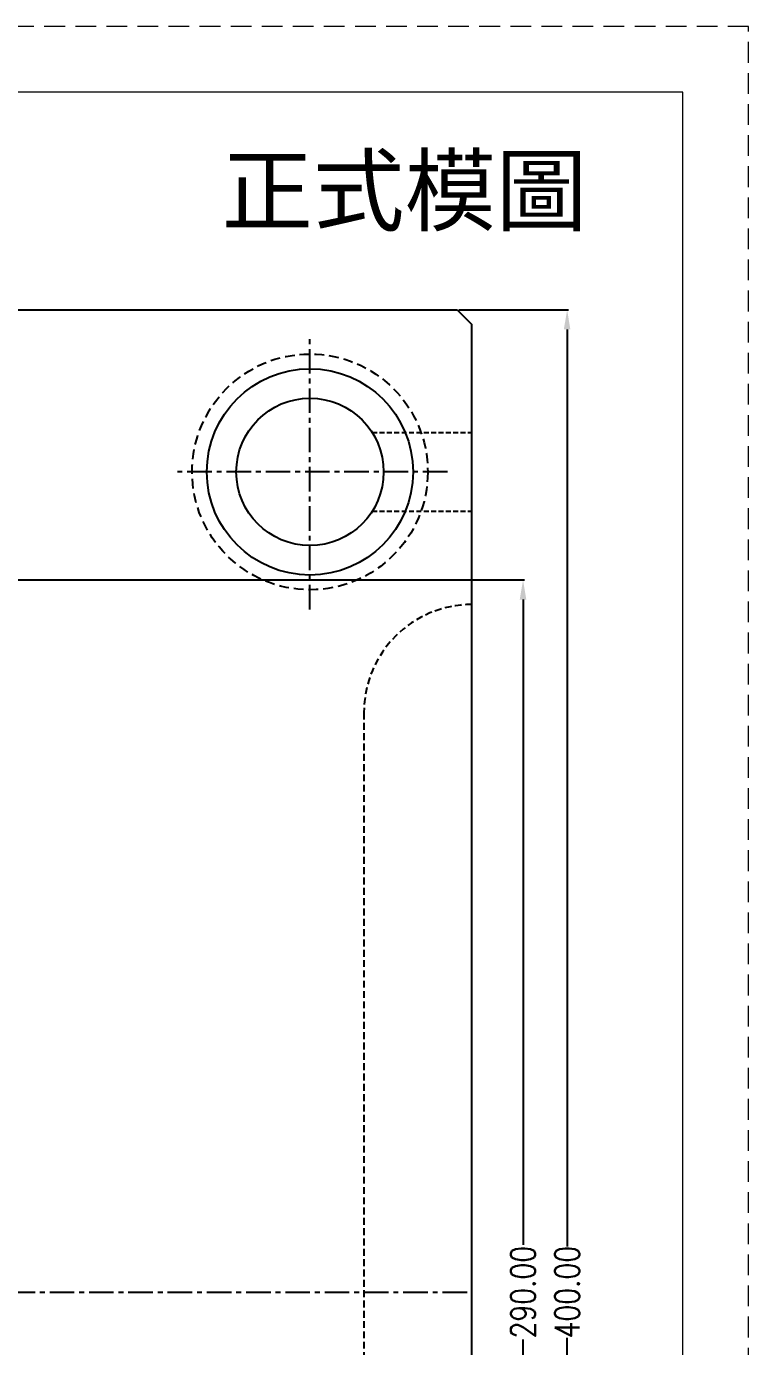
# Model space of a CAD drawing. Header units: millimetres. Extents: x 27275 to 28529, y -21406 to -20519.
# Drawn here: x 28381.9 to 28529, y -20787.4 to -20518.6 of the extents above; entities that cross this region are included whole.
import ezdxf

# ---------------------------------------------------------------- set-up
doc = ezdxf.new("R2010")
doc.units = ezdxf.units.MM
doc.header["$LTSCALE"] = 8
for name, pattern in [('CENTER', [2, 1.25, -0.25, 0.25, -0.25]), ('DASHED', [0.75, 0.5, -0.25]), ('HIDDEN', [0.375, 0.25, -0.125])]:
    doc.linetypes.add(name, pattern=pattern)
doc.layers.get('DEFPOINTS').update_dxf_attribs({"color": 6})
for name, color, linetype in [('A', 7, 'Continuous'), ('cen', 1, 'CENTER'), ('CL', 1, 'Continuous'), ('hidden', 4, 'HIDDEN')]:
    doc.layers.add(name, color=color, linetype=linetype)
doc.layers.add('dim', color=3, linetype='Continuous', lineweight=15)
doc.layers.add('MBOM-ASSIS-LAYER', color=71, linetype='Continuous', lineweight=9)
doc.styles.get("Standard").update_dxf_attribs({"font": 'txt.shx', "width": 0.8, "bigfont": 'chineset.shx'})
doc.styles.add('style1', font='mingliu.ttc', dxfattribs={"width": 0.75})
doc.dimstyles.new('ISO-25', dxfattribs={"dimtxt": 5, "dimasz": 4, "dimexe": 0.3, "dimexo": 0.3, "dimtad": 0, "dimzin": 1, "dimdsep": 46, "dimtxsty": 'Standard', "dimcen": 0, "dimclrd": 3, "dimclre": 3, "dimclrt": 3, "dimazin": 0, "dimtfac": 1, "dimtofl": 0, "dimtmove": 0, "dimatfit": 0, "dimfxl": 0, "dimarcsym": 0})

# ---------------------------------------------------------------- blocks, each defined once
blk = doc.blocks.new('*D26270')
at = {"layer": 'DEFPOINTS', "color": 0}
for p in [(28469.64, -20576.29), (28492.03, -20576.29), (28469.64, -20976.29)]:
    blk.add_point(p, dxfattribs=at)
at = {"layer": 'dim', "color": 3, "lineweight": -2}
for p, q in [((28469.94, -20576.29), (28492.33, -20576.29)), ((28492.03, -20580.29), (28492.03, -20766.99)), ((28492.03, -20972.29), (28492.03, -20785.58)), ((28469.94, -20976.29), (28492.33, -20976.29))]:
    blk.add_line(p, q, dxfattribs=at)
at = {"layer": 'dim', "color": 3}
for points in [[(28492.69, -20580.29), (28491.36, -20580.29), (28492.03, -20576.29)], [(28491.36, -20972.29), (28492.69, -20972.29), (28492.03, -20976.29)]]:
    blk.add_solid(points, dxfattribs=at)
at = {"layer": 'dim', "color": 3, "insert": (28492.03, -20776.29), "char_height": 5, "attachment_point": 5, "rotation": 90}
blk.add_mtext('400.00', dxfattribs=at)
blk = doc.blocks.new('*D26272')
at = {"layer": 'DEFPOINTS', "color": 0}
for p in [(28368.64, -20631.29), (28483.05, -20631.29), (28368.64, -20921.29)]:
    blk.add_point(p, dxfattribs=at)
at = {"layer": 'dim', "color": 3, "lineweight": -2}
for p, q in [((28368.94, -20631.29), (28483.35, -20631.29)), ((28483.05, -20635.29), (28483.05, -20766.66)), ((28483.05, -20917.29), (28483.05, -20785.91)), ((28368.94, -20921.29), (28483.35, -20921.29))]:
    blk.add_line(p, q, dxfattribs=at)
at = {"layer": 'dim', "color": 3}
for points in [[(28483.72, -20635.29), (28482.38, -20635.29), (28483.05, -20631.29)], [(28482.38, -20917.29), (28483.72, -20917.29), (28483.05, -20921.29)]]:
    blk.add_solid(points, dxfattribs=at)
at = {"layer": 'dim', "color": 3, "insert": (28483.05, -20776.29), "char_height": 5, "attachment_point": 5, "rotation": 90}
blk.add_mtext('290.00', dxfattribs=at)
blk = doc.blocks.new('20100617.142056')
at = {"layer": 'MBOM-ASSIS-LAYER', "linetype": 'DASHED'}
for p, q in [((0, 841), (-1189, 841)), ((0, 0), (0, 841))]:
    blk.add_line(p, q, dxfattribs=at)
at = {"layer": 'MBOM-ASSIS-LAYER'}
for p, q in [((-12.7, 828.3), (-1176.3, 828.3)), ((-12.7, 12.7), (-12.7, 828.3))]:
    blk.add_line(p, q, dxfattribs=at)

msp = doc.modelspace()

# ---------------------------------------------------------------- linework, layer by layer
for p, q in [((28125.642, -20576.286), (28469.642, -20576.286)), ((28469.642, -20576.286), (28472.642, -20579.286)), ((28472.642, -20973.286), (28472.642, -20579.286))]:
    msp.add_line(p, q)
at = {"color": 8, "linetype": 'HIDDEN', "ltscale": 0.5}
for p, q in [((28452.331, -20601.286), (28472.642, -20601.286)), ((28452.331, -20617.286), (28472.642, -20617.286))]:
    msp.add_line(p, q, dxfattribs=at)
at = {"color": 8, "linetype": 'HIDDEN', "ltscale": 0.7}
msp.add_line((28450.642, -20658.286), (28450.642, -20894.286), dxfattribs=at)
for radius in [21, 15]:
    msp.add_circle((28439.642, -20609.286), radius)
msp.add_arc((28472.642, -20658.286), 22, 90, 180, dxfattribs=at)
at = {"layer": 'cen', "ltscale": 0.5}
for p, q in [((28439.642, -20637.286), (28439.642, -20581.286)), ((28467.642, -20609.286), (28411.642, -20609.286))]:
    msp.add_line(p, q, dxfattribs=at)
at = {"layer": 'CL', "color": 7, "linetype": 'CENTER', "ltscale": 0.5}
msp.add_line((28122.642, -20776.286), (28472.642, -20776.286), dxfattribs=at)
at = {"layer": 'hidden'}
msp.add_circle((28439.642, -20609.286), 24, dxfattribs=at)

# ---------------------------------------------------------------- block references
at = {"layer": 'MBOM-ASSIS-LAYER', "xscale": 1.054948194158051, "yscale": 1.054948194158051, "zscale": 1.054948194158051}
msp.add_blockref('20100617.142056', (28529, -21405.8), dxfattribs=at)

# ---------------------------------------------------------------- texts
at = {"layer": 'A', "color": 6, "style": 'style1'}
msp.add_text('正式模圖', height=13.6483, dxfattribs=at).set_placement((28421.653, -20558.823))

# ---------------------------------------------------------------- dimensions: what is measured, and where the dimension line sits
at = {"layer": 'dim'}
dim = msp.add_linear_dim(base=(28492.028, -20576.286), p1=(28469.642, -20976.286), p2=(28469.642, -20576.286), angle=90, dimstyle='ISO-25', dxfattribs=at)
dim.commit()
dim.dimension.update_dxf_attribs({"geometry": '*D26270', "text_midpoint": (28492.028, -20776.286), "dimtype": 160})
dim = msp.add_linear_dim(base=(28483.05, -20631.286), p1=(28368.642, -20921.286), p2=(28368.642, -20631.286), angle=90, dimstyle='ISO-25', dxfattribs=at)
dim.commit()
dim.dimension.update_dxf_attribs({"geometry": '*D26272', "text_midpoint": (28483.05, -20776.286)})

doc.saveas('drawing.dxf')
